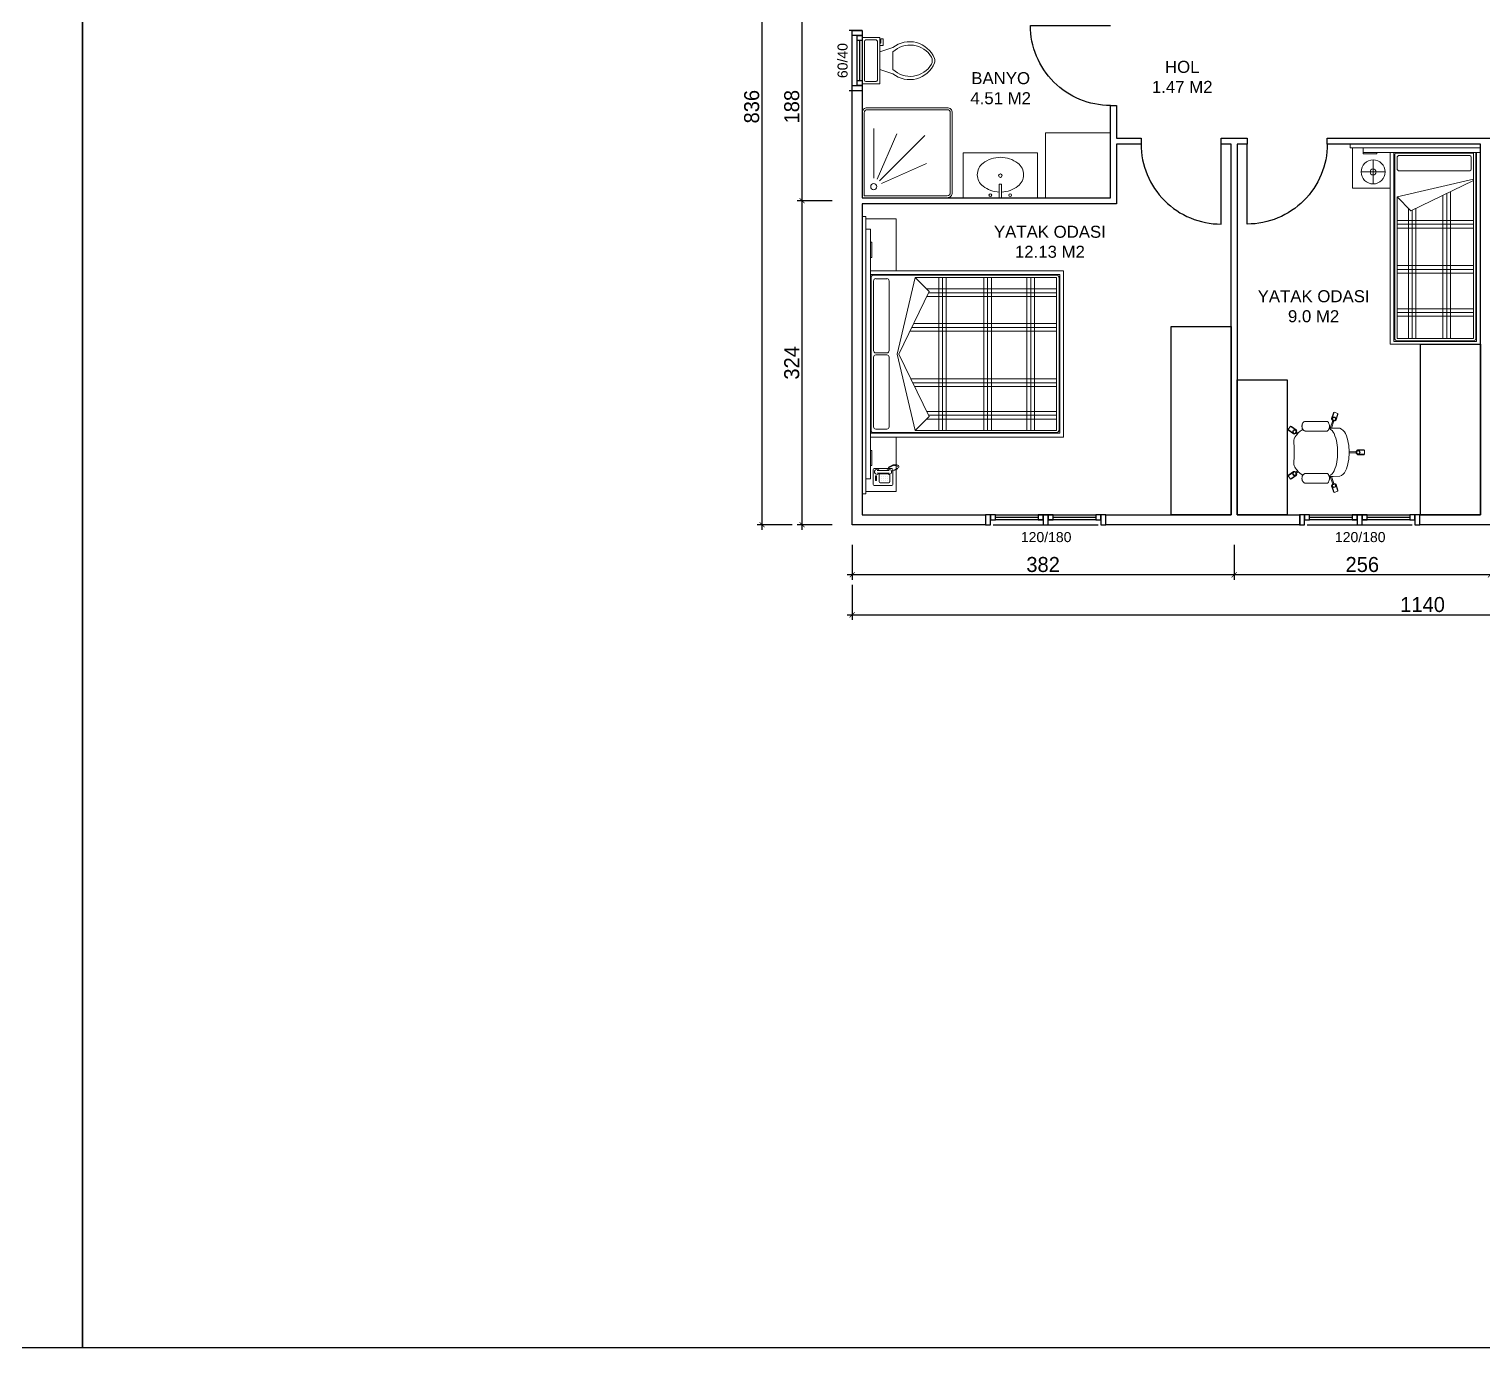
# Model space of a CAD drawing. Header units: inches. Extents: x 321 to 21697, y 7 to 6462.
# Drawn here: x 2940 to 4392, y 7 to 1325 of the extents above; entities that cross this region are included whole.
import ezdxf

# ---------------------------------------------------------------- set-up
doc = ezdxf.new("R2010")
doc.units = ezdxf.units.IN
doc.header["$MEASUREMENT"] = 0
for name, color, linetype in [('DUVAR', 250, 'Continuous'), ('icolcu', 5, 'Continuous'), ('Pencere', 141, 'Continuous')]:
    doc.layers.add(name, color=color, linetype=linetype)
doc.layers.add('Kapı', color=154, linetype='Continuous', true_color=0x0c4697)
doc.layers.add('tefris', color=8, linetype='Continuous', lineweight=5)
doc.styles.add('DIŞ ÖLÇÜ', font='FRAMDCN.TTF', dxfattribs={"height": 15})
doc.styles.get("Standard").update_dxf_attribs({"font": 'arial.ttf'})
doc.dimstyles.new('YAZI STİLİ', dxfattribs={"dimscale": 0.5, "dimtxt": 15, "dimasz": 10, "dimexe": 10, "dimexo": 10, "dimgap": 5, "dimtad": 1, "dimdec": 0, "dimtxsty": 'DIŞ ÖLÇÜ', "dimblk": 'ARCHTICK', "dimcen": 2.5, "dimdle": 10, "dimadec": 0, "dimazin": 0, "dimtfac": 1, "dimtdec": 0, "dimtix": 1, "dimtmove": 0, "dimatfit": 3, "dimldrblk": 'ARCHTICK', "dimfxl": 60, "dimfxlon": 1, "dimlwd": -1, "dimlwe": -1, "dimarcsym": 0})

# ---------------------------------------------------------------- blocks, each defined once
blk = doc.blocks.new('cıftlik')
at = {"layer": 'tefris'}
for p, q in [((-197.3, 223), (-201.1, 223)), ((-201.1, 223), (-201.1, -54)), ((-197.3, 223), (-197.3, -54)), ((-197.3, 220.8), (-167.1, 220.8)), ((-167.1, 220.8), (-167.1, 166.3)), ((-197.3, 207.9), (-192.8, 207.9)), ((-192.8, 207.9), (-192.8, -41.6)), ((-190.1, 213.7), (-190.1, 198.6)), ((-171.6, 214.6), (-189.1, 214.6)), ((-187.9, 209.8), (-187.9, 204.9)), ((-186.8, 209.8), (-187.9, 209.8)), ((-187.9, 204.9), (-186.8, 204.9)), ((-186.8, 204.9), (-186.8, 209.8)), ((-184.1, 211.1), (-184.1, 204)), ((-174.6, 212.1), (-183.2, 212.1)), ((-182.3, 209.8), (-182.3, 209.8)), ((-182.3, 207.6), (-182.3, 207.6)), ((-182.3, 205.3), (-182.3, 205.3)), ((-180, 209.8), (-180, 209.8)), ((-180, 207.6), (-180, 207.6)), ((-180, 205.3), (-180, 205.3)), ((-177.8, 209.8), (-177.8, 209.8)), ((-177.8, 207.6), (-177.8, 207.6)), ((-177.8, 205.3), (-177.8, 205.3)), ((-175.5, 209.8), (-175.5, 209.8)), ((-175.5, 207.6), (-175.5, 207.6)), ((-175.5, 205.3), (-175.5, 205.3)), ((-173.6, 204), (-173.6, 211.1)), ((-170.6, 198.6), (-170.6, 213.7)), ((-192.8, 194.7), (-191.3, 194.7)), ((-191.3, 194.7), (-191.3, 179.6)), ((-189.1, 197.6), (-171.6, 197.6)), ((-186.3, 202.2), (-174.3, 202.2)), ((-186.3, 199.8), (-174.3, 199.8)), ((-183.2, 203.1), (-174.6, 203.1)), ((-175, 197.4), (-174.5, 196)), ((-174, 196.9), (-173.6, 195.5)), ((-173.1, 196.4), (-172.6, 195)), ((-172.1, 196), (-171.6, 194.5)), ((-172, 200.2), (-169.2, 199.3)), ((-171.2, 195.5), (-170.7, 194)), ((-170.2, 195), (-169.7, 193.6)), ((-169.2, 195), (-168.8, 193.6)), ((-168.8, 199.8), (-168.3, 198.4)), ((-168.3, 195), (-167.8, 193.6)), ((-167.8, 199.3), (-167.3, 197.9)), ((-167.3, 195), (-166.8, 193.6)), ((-166.8, 198.8), (-166.4, 197.4)), ((-166.4, 195.5), (-165.9, 194)), ((-165.9, 198.4), (-165.4, 196.9)), ((-165.4, 196), (-164.9, 194.5)), ((-164.7, 197.1), (-164.2, 195.7)), ((-192.8, 179.6), (-191.3, 179.6)), ((0, 166.3), (-192.8, 166.3)), ((-3.8, 162.5), (-192.8, 162.5)), ((-6.8, 161.8), (-190.5, 161.8)), ((-3.8, 162.5), (-3.8, 3.8)), ((0, 166.3), (0, 0)), ((-192, 159.5), (-192, 6.8)), ((-189.7, 156.1), (-189.7, 86.4)), ((-176.5, 158.4), (-187.5, 158.4)), ((-174.3, 86.4), (-174.3, 156.1)), ((-148.3, 159.6), (-166.2, 83.4)), ((-134.3, 145.7), (-164.6, 83.4)), ((-148.3, 159.6), (-134.3, 145.7)), ((-6.9, 159.6), (-148.2, 159.6)), ((-6.9, 148.3), (-136.9, 148.3)), ((-124.7, 159.6), (-124.7, 6.9)), ((-120.9, 159.6), (-120.9, 6.9)), ((-117.1, 159.6), (-117.1, 6.9)), ((-79.6, 159.6), (-79.6, 6.9)), ((-75.9, 159.6), (-75.9, 6.9)), ((-72.1, 159.6), (-72.1, 6.9)), ((-36.5, 159.6), (-36.5, 6.9)), ((-32.8, 159.6), (-32.8, 6.9)), ((-29, 159.6), (-29, 6.9)), ((-6.9, 6.9), (-6.9, 159.6)), ((-4.5, 159.5), (-4.5, 6.8)), ((-6.9, 140.7), (-136.8, 140.7)), ((-6.9, 144.5), (-134.9, 144.5)), ((-6.9, 108.1), (-152.6, 108.1)), ((-6.9, 111.9), (-150.7, 111.9)), ((-6.9, 115.7), (-148.9, 115.7)), ((-189.7, 10.2), (-189.7, 79.9)), ((-187.5, 84.2), (-176.5, 84.2)), ((-187.5, 82.1), (-176.5, 82.1)), ((-174.3, 79.9), (-174.3, 10.2)), ((-166.2, 83.4), (-148.3, 6.9)), ((-164.6, 83.4), (-134.3, 20.8)), ((-6.9, 60.4), (-153.4, 60.4)), ((-6.9, 56.6), (-151.6, 56.6)), ((-6.9, 52.8), (-149.8, 52.8)), ((-134.3, 20.8), (-148.2, 6.9)), ((-6.9, 18.2), (-136.9, 18.2)), ((-6.9, 25.8), (-136.8, 25.8)), ((-6.9, 22), (-134.9, 22)), ((-3.8, 3.8), (-192.8, 3.8)), ((0, 0), (-192.8, 0)), ((-6.8, 4.5), (-190.5, 4.5)), ((-176.5, 8), (-187.5, 8)), ((-167.1, -51.7), (-167.1, 0)), ((-148.2, 6.9), (-6.9, 6.9)), ((-192.8, -13.2), (-191.3, -13.2)), ((-191.3, -28.4), (-191.3, -13.2)), ((-192.8, -28.4), (-191.3, -28.4)), ((-197.3, -41.6), (-192.8, -41.6)), ((-197.3, -54), (-201.1, -54)), ((-197.3, -51.7), (-167.1, -51.7))]:
    blk.add_line(p, q, dxfattribs=at)
for centre, radius, start, end in [((-189.1, 213.7), 0.945, 90, 180), ((-186.3, 201), 2.52, 28.4915, 331.5085), ((-183.2, 211.1), 0.945, 90, 180), ((-183.2, 204), 0.945, 180, 270), ((-174.3, 201), 2.52, 208.4915, 151.5085), ((-174.6, 211.1), 0.945, 0, 90), ((-174.6, 204), 0.945, 270, 0), ((-171.6, 213.7), 0.945, 0, 90), ((-189.1, 198.6), 0.945, 180, 270), ((-171.6, 198.6), 0.945, 270, 0), ((-190.4, 160.1), 1.73, 94.3404, 198.2795), ((-6.8, 159.5), 2.27, 0, 90), ((-187.5, 156.1), 2.27, 90, 180), ((-176.5, 156.1), 2.27, 0, 90), ((-187.5, 86.4), 2.27, 180, 270), ((-187.5, 79.9), 2.27, 90, 180), ((-176.5, 86.4), 2.27, 270, 0), ((-176.5, 79.9), 2.27, 0, 90), ((-190.4, 6.3), 1.73, 161.7205, 265.6596), ((-187.5, 10.2), 2.27, 180, 270), ((-176.5, 10.2), 2.27, 270, 0), ((-6.8, 6.8), 2.27, 270, 0)]:
    blk.add_arc(centre, radius, start, end, dxfattribs=at)
blk = doc.blocks.new('tekks')
at = {"layer": 'tefris'}
for p, q in [((-24.6, 81), (-24.6, -49)), ((-20.8, 81), (-20.8, -49)), ((-16.2, 81), (-16.2, -36.2)), ((-15.5, 74), (-15.5, -2.4)), ((10.4, 74.2), (28.3, -2.3)), ((12, 74.2), (42.2, 11.6)), ((51.8, 74), (51.8, -2.3)), ((55.6, 74), (55.6, -2.3)), ((59.4, 74), (59.4, -2.3)), ((96.9, 74), (96.9, -2.3)), ((100.7, 74), (100.7, -2.3)), ((104.5, 74), (104.5, -2.3)), ((140, 74), (140, -2.3)), ((143.8, 74), (143.8, -2.3)), ((147.6, 74), (147.6, -2.3)), ((169.7, 51.2), (23.1, 51.2)), ((169.7, 47.4), (24.9, 47.4)), ((169.7, 43.6), (26.7, 43.6)), ((169.7, 16.6), (39.8, 16.6)), ((42.2, 11.6), (28.3, -2.3)), ((169.7, 9.1), (39.6, 9.1)), ((169.7, 12.8), (41.6, 12.8)), ((-16.2, -22.4), (-14.7, -22.4)), ((-14.7, -36.2), (-14.7, -22.4)), ((-20.8, -36.2), (-16.2, -36.2)), ((-16.2, -36.2), (-14.7, -36.2)), ((-20.8, -49), (-24.6, -49))]:
    blk.add_line(p, q, dxfattribs=at)
for points in [[(175.4, -9.2), (175.4, 81), (-24.6, 81)], [(-16.2, -5.4), (172.8, -5.4), (172.8, 77), (-16.2, 77)], [(28.3, -2.3), (169.7, -2.3), (169.7, 74), (-16.2, 74)], [(-20.8, -46.7), (19.5, -46.7), (19.5, -9.2)], [(-16.2, -9.2), (175.4, -9.2)], [(3.3, -26.2), (3.3, -14.2)], [(3.3, -26.2), (-8.7, -26.2)], [(3.3, -26.2), (3.3, -38.2)], [(3.3, -26.2), (15.3, -26.2)]]:
    blk.add_lwpolyline(points, dxfattribs=at)
blk.add_lwpolyline([(-14, -4.6), (169.7, -4.6, 0.414214), (172, -2.4), (172, 74, 0.414214), (169.7, 76.3), (-16.2, 76.3)], format="xyb", dxfattribs=at)
blk.add_lwpolyline([(0, 71.9, -0.414214), (2.3, 69.7), (2.3, 0, -0.414214), (0, -2.3), (-10.9, -2.3, -0.414214), (-13.2, 0), (-13.2, 69.7, -0.414214), (-10.9, 71.9)], format="xyb", close=True, dxfattribs=at)
for radius in [12, 3]:
    blk.add_circle((3.3, -26.2), radius, dxfattribs=at)
blk.add_arc((-13.8, -2.9), 1.73, 161.7205, 265.6596, dxfattribs=at)
blk = doc.blocks.new('UUYJU')
at = {"layer": 'tefris'}
for p, q in [((47564.7, 13170.8), (47555.9, 13170.8)), ((47569.1, 13158.7), (47582.2, 13163.1)), ((47582.2, 13158.7), (47582.2, 13141.2)), ((47569.1, 13141.2), (47582.2, 13136.8)), ((47569.1, 13134.6), (47572.3, 13134.6)), ((47570.2, 13132.4), (47569.1, 13132.4)), ((47570.2, 13128), (47570.2, 13132.4)), ((47572.3, 13128), (47570.2, 13128)), ((47572.3, 13134.6), (47572.3, 13128))]:
    blk.add_line(p, q, dxfattribs=at)
blk.add_lwpolyline([(47569.1, 13173), (47551.5, 13173), (47551.5, 13126.9), (47569.1, 13126.9)], close=True, dxfattribs=at)
for points in [[(47553.7, 13168.6), (47553.7, 13131.3)], [(47566.9, 13131.3), (47566.9, 13168.6)], [(47555.9, 13129.1), (47564.7, 13129.1)]]:
    blk.add_lwpolyline(points, dxfattribs=at)
for centre, radius, start, end in [((47555.6, 13168.9), 1.94, 81.8699, 188.1301), ((47564.9, 13168.9), 1.94, 351.8699, 98.1301), ((47598.9, 13142.2), 26.7, 22.0285, 128.5307), ((47599.4, 13140.7), 24.9, 31.053, 133.6321), ((47598.9, 13157.7), 26.7, 231.4691, 337.9715), ((47599.4, 13159.2), 24.9, 226.3678, 328.9469), ((47612.7, 13149.9), 8.78, 335.7319, 24.2682), ((47615.2, 13149.9), 8.78, 344.8606, 15.1395), ((47555.6, 13131), 1.94, 171.8699, 278.1301), ((47564.9, 13131), 1.94, 261.8699, 8.1301)]:
    blk.add_arc(centre, radius, start, end, dxfattribs=at)
blk = doc.blocks.new('IKYIK')
at = {"layer": 'tefris'}
for points in [[(47551.5, 13111.9), (47551.5, 13037.9), (47596.5, 13037.9), (47596.5, 13111.9)], [(47551.5, 13076), (47565.2, 13076), (47565.2, 13073.8), (47551.5, 13073.8)]]:
    blk.add_lwpolyline(points, close=True, dxfattribs=at)
blk.add_lwpolyline([(47557.2, 13073.8, 0.154394), (47563.1, 13057.6, 0.232963), (47574.6, 13051.9, 0.232963), (47586.1, 13057.6, 0.165299), (47592, 13075, 0.165299), (47586.1, 13092.4, 0.232963), (47574.6, 13098.1, 0.232963), (47563.1, 13092.4, 0.155826), (47557.2, 13076.1)], format="xyb", dxfattribs=at)
for centre, radius in [((47554.1, 13084.8), 1.35), ((47573.7, 13074.9), 1.77), ((47554.1, 13064.9), 1.35)]:
    blk.add_circle(centre, radius, dxfattribs=at)
blk = doc.blocks.new('ty51h5tyht')
at = {"layer": 'tefris'}
for points in [[(1410, 1802.4), (1490, 1802.4, -0.414214), (1495, 1797.4), (1495, 1712.4), (1410, 1712.4, -0.414214), (1405, 1717.4), (1405, 1797.4, -0.414214)], [(1410, 1800.4), (1490, 1800.4, -0.414214), (1493, 1797.4), (1493, 1714.4), (1410, 1714.4, -0.414214), (1407, 1717.4), (1407, 1797.4, -0.414214)]]:
    blk.add_lwpolyline(points, format="xyb", close=True, dxfattribs=at)
for points in [[(1478, 1729.8), (1432.8, 1775.1)], [(1480.6, 1731.6), (1460.9, 1776.8)], [(1476.3, 1727.3), (1431.1, 1746.9)], [(1475.6, 1723.9), (1425.7, 1723.9)]]:
    blk.add_lwpolyline(points, dxfattribs=at)
blk.add_circle((1483.9, 1723.9), 3.03, dxfattribs=at)
blk = doc.blocks.new('grefefw-flat-1')
at = {"layer": 'tefris'}
for p, q in [((37.3, 39.1), (39.1, 44.7)), ((39.8, 45.4), (37.5, 38.1)), ((43.5, 44.3), (39.8, 45.4)), ((43.5, 44.3), (41.1, 36.9)), ((-3.6, 32.1), (-5.9, 28.9)), ((-3.6, 32.1), (2.6, 27.5)), ((2.1, 28.5), (-2.6, 31.9)), ((7.7, 31.8), (7.8, 32.1)), ((7.7, 31.4), (7.7, 31.8)), ((7.7, 31.1), (7.7, 31.4)), ((7.8, 30.7), (7.7, 31.1)), ((7.8, 32.4), (7.9, 32.7)), ((7.8, 32.1), (7.8, 32.4)), ((7.8, 30.4), (7.8, 30.7)), ((7.9, 30.1), (7.8, 30.4)), ((7.9, 32.7), (8, 33.3)), ((7.9, 30.1), (8, 29.5)), ((8, 33.3), (8.1, 33.6)), ((8.1, 29.2), (8, 29.5)), ((8.1, 33.6), (8.2, 33.9)), ((8.2, 29), (8.1, 29.2)), ((8.2, 33.9), (8.6, 34.6)), ((8.6, 34.6), (8.7, 34.7)), ((8.7, 34.7), (9.2, 35.3)), ((9.2, 35.3), (9.7, 35.8)), ((9.7, 35.8), (10.3, 36)), ((10.3, 36), (10.5, 36.1)), ((10.5, 36.1), (11.1, 36.3)), ((11.9, 36.3), (11.1, 36.3)), ((12.7, 36.3), (11.9, 36.3)), ((13.5, 36.3), (12.7, 36.3)), ((13.5, 36.3), (32.8, 36.3)), ((33.2, 36.1), (32.8, 36.3)), ((33.6, 35.9), (33.2, 36.1)), ((34.1, 35.4), (33.6, 35.9)), ((34.4, 34.8), (34.1, 35.4)), ((34.7, 34.1), (34.4, 34.8)), ((34.9, 33.3), (34.7, 34.1)), ((34.9, 29.6), (34.7, 28.8)), ((34.9, 33.3), (35, 33.2)), ((35, 29.6), (34.9, 29.6)), ((35.7, 29.5), (34.9, 29.5)), ((35.1, 32.3), (35, 33.2)), ((35.1, 30.5), (35, 29.6)), ((35.1, 32.3), (35.1, 32.3)), ((35.1, 31.4), (35.1, 32.3)), ((35.1, 31.4), (35.1, 30.6)), ((35.1, 30.6), (35.1, 30.5)), ((36.7, 29.5), (35.7, 29.5)), ((35.9, 29.5), (38.5, 37.1)), ((38.5, 29.5), (36.7, 29.5)), ((37.4, 29.5), (39.6, 36.7)), ((37.8, 38), (37.5, 38.1)), ((38.8, 29.5), (38.5, 29.5)), ((45.5, 29.3), (38.8, 29.5)), ((39.5, 37.4), (39.1, 37.6)), ((41.1, 36.9), (40.8, 37)), ((41.9, 37.7), (43.7, 43.2)), ((-5.9, 28.9), (0.3, 24.4)), ((-0.7, 24.6), (-5.4, 28)), ((-0.3, 17.4), (-0.5, 15.9)), ((-0.5, 15.9), (-0.4, 14.8)), ((-0.4, 14.8), (0, 10.6)), ((0, 18.8), (-0.3, 17.4)), ((0.6, 20.3), (0, 18.8)), ((0.6, 24.7), (0.3, 24.4)), ((0.8, 20.6), (0.6, 20.3)), ((1, 20.9), (0.8, 20.6)), ((2.5, 22.8), (1, 20.9)), ((1.6, 26.1), (1.4, 25.8)), ((3.3, 23.9), (1.7, 25.1)), ((2.6, 27.5), (2.4, 27.2)), ((4, 24.8), (2.4, 26.1)), ((3.9, 24.7), (2.5, 22.8)), ((4, 24.8), (3.9, 24.7)), ((7, 27.1), (4, 24.8)), ((8.6, 28.2), (7, 27.1)), ((8.2, 29), (8.6, 28.3)), ((8.7, 28.1), (8.6, 28.3)), ((8.7, 28.1), (9.2, 27.5)), ((9.2, 27.5), (9.7, 27.1)), ((9.7, 27.1), (10.3, 26.8)), ((10.5, 26.7), (10.3, 26.8)), ((10.5, 26.7), (11.1, 26.6)), ((11.9, 26.6), (11.1, 26.6)), ((11.1, 26.6), (11.1, 26.6)), ((12.7, 26.6), (11.9, 26.6)), ((13.5, 26.6), (12.7, 26.6)), ((13.5, 26.6), (32.8, 26.6)), ((33.2, 26.7), (32.8, 26.6)), ((33.6, 27), (33.2, 26.7)), ((34.1, 27.4), (33.6, 27)), ((34.4, 28), (34.1, 27.4)), ((34.7, 28.8), (34.4, 28)), ((0, 10.7), (0, -0.1)), ((54.8, 6), (61.9, 5.9)), ((54.8, 4.7), (61.9, 4.8)), ((62.6, 7.3), (62.6, 6.9)), ((70.3, 7.3), (62.6, 7.3)), ((62.6, 5.6), (62.6, 5.2)), ((62.6, 3.8), (62.6, 3.4)), ((70.3, 3.4), (62.6, 3.4)), ((63.6, 7.8), (69.4, 7.8)), ((63.6, 2.9), (69.4, 2.9)), ((70.3, 7.3), (70.3, 3.4)), ((-5.9, -17.5), (0.3, -12.9)), ((-0.7, -13.1), (-5.4, -16.5)), ((-0.5, -5.4), (-0.4, -4.3)), ((-0.5, -5.4), (-0.4, -6.8)), ((0, 0), (-0.4, -4.3)), ((-0.4, -6.8), (0, -8.1)), ((0.6, -9.6), (0, -8.1)), ((0.6, -13.3), (0.3, -12.9)), ((0.6, -9.6), (0.8, -9.9)), ((0.8, -9.9), (1, -10.1)), ((2.1, -11.5), (1, -10.1)), ((1.6, -14.7), (1.4, -14.3)), ((2.9, -12.7), (1.7, -13.6)), ((2.5, -12.1), (2.1, -11.5)), ((3.6, -13.7), (2.4, -14.6)), ((3.9, -14), (2.5, -12.1)), ((3.9, -14), (4, -14.1)), ((6.1, -15.6), (4, -14.1)), ((-3.6, -20.6), (-5.9, -17.5)), ((-3.6, -20.6), (2.6, -16.1)), ((2.1, -17), (-2.6, -20.4)), ((2.6, -16.1), (2.4, -15.7)), ((7, -16.4), (6.1, -15.6)), ((8.6, -17.5), (7, -16.4)), ((7.7, -20.3), (7.8, -20)), ((7.7, -20.7), (7.7, -20.3)), ((7.7, -21.1), (7.7, -20.7)), ((7.8, -21.4), (7.7, -21.1)), ((7.8, -19.7), (7.9, -19.4)), ((7.8, -20), (7.8, -19.7)), ((7.8, -21.7), (7.8, -21.4)), ((7.9, -22), (7.8, -21.7)), ((7.9, -19.4), (8, -18.8)), ((7.9, -22), (8, -22.6)), ((8, -18.8), (8.1, -18.5)), ((8.1, -22.9), (8, -22.6)), ((8.1, -18.5), (8.2, -18.2)), ((8.2, -23.2), (8.1, -22.9)), ((8.2, -18.2), (8.6, -17.6)), ((8.2, -23.2), (8.6, -23.8)), ((8.6, -17.6), (8.7, -17.4)), ((8.7, -24), (8.6, -23.8)), ((8.7, -17.4), (9.2, -16.8)), ((8.7, -24), (9.2, -24.6)), ((9.2, -16.8), (9.7, -16.4)), ((9.2, -24.6), (9.7, -25)), ((9.7, -16.4), (10.3, -16.1)), ((9.7, -25), (10.3, -25.3)), ((10.3, -16.1), (10.5, -16)), ((10.5, -25.4), (10.3, -25.3)), ((10.5, -16), (10.9, -15.9)), ((10.5, -25.4), (11.1, -25.5)), ((11.1, -15.9), (10.9, -15.9)), ((11.9, -15.9), (11.1, -15.9)), ((11.9, -25.5), (11.1, -25.5)), ((11.1, -25.5), (11.1, -25.5)), ((12.7, -15.9), (11.9, -15.9)), ((12.7, -25.5), (11.9, -25.5)), ((13.5, -15.9), (12.7, -15.9)), ((13.5, -25.5), (12.7, -25.5)), ((13.5, -15.9), (32.8, -15.9)), ((13.5, -25.5), (32.8, -25.5)), ((33.2, -16), (32.8, -15.9)), ((33.2, -25.4), (32.8, -25.5)), ((33.6, -16.3), (33.2, -16)), ((33.6, -25.1), (33.2, -25.4)), ((34.1, -16.7), (33.6, -16.3)), ((34.1, -24.7), (33.6, -25.1)), ((34.4, -17.3), (34.1, -16.7)), ((34.4, -24.1), (34.1, -24.7)), ((34.7, -18), (34.4, -17.3)), ((34.7, -23.4), (34.4, -24.1)), ((34.9, -18.9), (34.7, -18)), ((34.9, -22.5), (34.7, -23.4)), ((35.7, -18.8), (34.9, -18.8)), ((34.9, -18.9), (35, -18.9)), ((35, -22.5), (34.9, -22.5)), ((35.1, -19.8), (35, -18.9)), ((35.1, -21.6), (35, -22.5)), ((35.1, -19.8), (35.1, -19.8)), ((35.1, -20.7), (35.1, -19.8)), ((35.1, -20.7), (35.1, -21.6)), ((35.1, -21.6), (35.1, -21.6)), ((36.7, -18.8), (35.7, -18.8)), ((35.9, -18.8), (38.5, -26.3)), ((45.5, -18.6), (36.7, -18.8)), ((37.3, -28.4), (39.1, -33.9)), ((37.4, -18.8), (39.6, -26)), ((37.8, -27.2), (37.5, -27.4)), ((39.8, -34.7), (37.5, -27.4)), ((39.5, -26.7), (39.1, -26.8)), ((41.1, -26.2), (40.8, -26.3)), ((43.5, -33.5), (41.1, -26.2)), ((41.9, -27), (43.7, -32.5)), ((43.5, -33.5), (39.8, -34.7))]:
    blk.add_line(p, q, dxfattribs=at)
for centre in [(39.7, 38.6), (0.5, 26.7), (63.8, 5.4), (0.5, -15.2), (39.7, -27.9)]:
    blk.add_circle(centre, 1.93, dxfattribs=at)
for centre, radius, start, end in [((39.5, 44.5), 0.483, 72.3275, 162.3275), ((43.2, 43.3), 0.483, 342.3275, 72.3275), ((-2.8, 31.5), 0.483, 54, 144), ((37.8, 39), 0.483, 162.3275, 252.3275), ((39.7, 38.6), 1.64, 261.7899, 242.8652), ((41.4, 37.8), 0.483, 252.3275, 342.3275), ((42.1, 20), 9.93, 23.6677, 69.763), ((-5.1, 28.4), 0.483, 144, 234), ((0.5, 26.7), 1.64, 333.4623, 314.5377), ((-0.4, 25), 0.483, 234, 324), ((1.8, 28.1), 0.483, 324, 54), ((30.7, 20), 9.93, 23.6677, 65.3986), ((1, 6.8), 42.4, 358.0553, 23.9054), ((12.4, 6.8), 42.4, 358.0553, 23.9054), ((1, 3.9), 42.4, 336.0946, 1.9447), ((12.4, 3.9), 42.4, 336.0946, 1.9447), ((63.8, 5.4), 1.64, 189.4623, 170.5377), ((63.6, 7.3), 0.483, 90, 180), ((63.6, 3.4), 0.483, 180, 270), ((69.4, 7.3), 0.483, 0, 90), ((69.4, 3.4), 0.483, 270, 0), ((0.5, -15.2), 1.64, 45.4623, 26.5377), ((-0.4, -13.5), 0.483, 36, 126), ((30.7, -9.3), 9.93, 294.6014, 336.3323), ((42.1, -9.3), 9.93, 290.237, 336.3323), ((-5.1, -16.9), 0.483, 126, 216), ((-2.8, -20), 0.483, 216, 306), ((1.8, -16.6), 0.483, 306, 36), ((37.8, -28.3), 0.483, 107.6725, 197.6725), ((39.7, -27.9), 1.64, 117.1348, 98.2101), ((41.4, -27.1), 0.483, 17.6725, 107.6725), ((39.5, -33.8), 0.483, 197.6725, 287.6725), ((43.2, -32.6), 0.483, 287.6725, 17.6725)]:
    blk.add_arc(centre, radius, start, end, dxfattribs=at)
blk = doc.blocks.new('rtgrt2grtgr2tg')
at = {"layer": 'Pencere'}
for p, q in [((67456.1, -33.6), (67456.1, 66.4)), ((67458.6, 23.9), (67458.6, 66.4)), ((67461.1, 66.4), (67461.1, 18.9)), ((67466.1, -36.1), (67466.1, 68.9)), ((67458.6, -33.6), (67458.6, 8.9)), ((67461.1, 13.9), (67461.1, -33.6))]:
    blk.add_line(p, q, dxfattribs=at)
for points in [[(67466.1, 71.4), (67466.1, 76.4), (67456.1, 76.4), (67456.1, 71.4), (67466.1, 71.4)], [(67456.1, 66.4), (67461.1, 66.4), (67461.1, 71.4), (67456.1, 71.4), (67456.1, 66.4)], [(67456.1, 18.9), (67461.1, 18.9), (67461.1, 23.9), (67456.1, 23.9), (67456.1, 18.9)], [(67466.1, 13.9), (67466.1, 18.9), (67456.1, 18.9), (67456.1, 13.9), (67466.1, 13.9)], [(67456.1, 8.9), (67461.1, 8.9), (67461.1, 13.9), (67456.1, 13.9), (67456.1, 8.9)], [(67456.1, -38.6), (67461.1, -38.6), (67461.1, -33.6), (67456.1, -33.6), (67456.1, -38.6)], [(67466.1, -43.6), (67466.1, -38.6), (67456.1, -38.6), (67456.1, -43.6), (67466.1, -43.6)]]:
    blk.add_lwpolyline(points, dxfattribs=at)
blk = doc.blocks.new('kuuy')
blk.add_wipeout([(49452.9, 9553.6), (49452.9, 9540.6), (49512.9, 9540.6), (49512.9, 9553.6)])
for p, q in [((49452.9, 9540.6), (49452.9, 9553.6)), ((49512.9, 9540.6), (49512.9, 9553.6))]:
    blk.add_line(p, q)
at = {"layer": 'Pencere'}
for p, q in [((49457.9, 9550.6), (49507.9, 9550.6)), ((49462.9, 9545.6), (49502.9, 9545.6)), ((49462.9, 9543.1), (49502.9, 9543.1)), ((49502.9, 9540.6), (49462.9, 9540.6))]:
    blk.add_line(p, q, dxfattribs=at)
for points in [[(49452.9, 9550.6), (49457.9, 9550.6), (49457.9, 9540.6), (49452.9, 9540.6), (49452.9, 9550.6)], [(49457.9, 9540.6), (49457.9, 9545.6), (49462.9, 9545.6), (49462.9, 9540.6), (49457.9, 9540.6)], [(49502.9, 9540.6), (49502.9, 9545.6), (49507.9, 9545.6), (49507.9, 9540.6), (49502.9, 9540.6)], [(49507.9, 9550.6), (49512.9, 9550.6), (49512.9, 9540.6), (49507.9, 9540.6), (49507.9, 9550.6)]]:
    blk.add_lwpolyline(points, dxfattribs=at)
blk = doc.blocks.new('_ArchTick')
at = {"color": 0, "linetype": 'ByBlock', "const_width": 0.15}
blk.add_lwpolyline([(-0.5, -0.5), (0.5, 0.5)], dxfattribs=at)
blk = doc.blocks.new('*D425')
at = {"color": 0, "transparency": 16777216}
for p, q in [((4143.3, 809.6), (4143.3, 774.6)), ((4399.3, 809.6), (4399.3, 774.6)), ((4404.3, 779.6), (4138.3, 779.6))]:
    blk.add_line(p, q, dxfattribs=at)
at = {"layer": 'Defpoints', "color": 0, "transparency": 16777216}
for p in [(4399.3, 892.3), (4143.3, 839.6), (4143.3, 779.6)]:
    blk.add_point(p, dxfattribs=at)
at = {"color": 0, "transparency": 16777216, "xscale": 5, "yscale": 5, "zscale": 5, "rotation": 180}
blk.add_blockref('_ArchTick', (4143.3, 779.6), dxfattribs=at)
at = {"color": 0, "transparency": 16777216, "xscale": 5, "yscale": 5, "zscale": 5}
blk.add_blockref('_ArchTick', (4399.3, 779.6), dxfattribs=at)
at = {"color": 0, "transparency": 16777216, "insert": (4271.3, 789.8), "char_height": 15, "attachment_point": 5, "style": 'DIŞ ÖLÇÜ'}
blk.add_mtext('256', dxfattribs=at)
blk = doc.blocks.new('*D426')
at = {"color": 0, "transparency": 16777216}
for p, q in [((3761.8, 809.6), (3761.8, 774.6)), ((4143.3, 809.6), (4143.3, 774.6)), ((4148.3, 779.6), (3756.8, 779.6))]:
    blk.add_line(p, q, dxfattribs=at)
at = {"layer": 'Defpoints', "color": 0, "transparency": 16777216}
for p in [(3761.8, 829.6), (4143.3, 839.6), (3761.8, 779.6)]:
    blk.add_point(p, dxfattribs=at)
at = {"color": 0, "transparency": 16777216, "xscale": 5, "yscale": 5, "zscale": 5, "rotation": 180}
blk.add_blockref('_ArchTick', (3761.8, 779.6), dxfattribs=at)
at = {"color": 0, "transparency": 16777216, "xscale": 5, "yscale": 5, "zscale": 5}
blk.add_blockref('_ArchTick', (4143.3, 779.6), dxfattribs=at)
at = {"color": 0, "transparency": 16777216, "insert": (3952.5, 789.8), "char_height": 15, "attachment_point": 5, "style": 'DIŞ ÖLÇÜ'}
blk.add_mtext('382', dxfattribs=at)
blk = doc.blocks.new('*D427')
at = {"color": 0, "transparency": 16777216}
for p, q in [((3741.8, 1153.3), (3706.8, 1153.3)), ((3711.8, 824.6), (3711.8, 1158.3)), ((3741.8, 829.6), (3706.8, 829.6))]:
    blk.add_line(p, q, dxfattribs=at)
at = {"layer": 'Defpoints', "color": 0, "transparency": 16777216}
for p in [(3711.8, 1153.3), (3771.8, 1153.3), (3761.8, 829.6)]:
    blk.add_point(p, dxfattribs=at)
at = {"color": 0, "transparency": 16777216, "xscale": 5, "yscale": 5, "zscale": 5}
for p, rotation in [((3711.8, 1153.3), 90), ((3711.8, 829.6), 270)]:
    blk.add_blockref('_ArchTick', p, dxfattribs=dict(at, rotation=rotation))
at = {"color": 0, "transparency": 16777216, "insert": (3701.5, 991.4), "char_height": 15, "attachment_point": 5, "rotation": 90, "style": 'DIŞ ÖLÇÜ'}
blk.add_mtext('324', dxfattribs=at)
blk = doc.blocks.new('*D428')
at = {"color": 0, "transparency": 16777216}
for p, q in [((3741.8, 1341.6), (3706.8, 1341.6)), ((3711.8, 1148.3), (3711.8, 1346.6)), ((3741.8, 1153.3), (3706.8, 1153.3))]:
    blk.add_line(p, q, dxfattribs=at)
at = {"layer": 'Defpoints', "color": 0, "transparency": 16777216}
for p in [(3711.8, 1341.6), (3771.8, 1341.6), (3771.8, 1153.3)]:
    blk.add_point(p, dxfattribs=at)
at = {"color": 0, "transparency": 16777216, "xscale": 5, "yscale": 5, "zscale": 5}
for p, rotation in [((3711.8, 1341.6), 90), ((3711.8, 1153.3), 270)]:
    blk.add_blockref('_ArchTick', p, dxfattribs=dict(at, rotation=rotation))
at = {"color": 0, "transparency": 16777216, "insert": (3701.5, 1247.4), "char_height": 15, "attachment_point": 5, "rotation": 90, "style": 'DIŞ ÖLÇÜ'}
blk.add_mtext('188', dxfattribs=at)
blk = doc.blocks.new('*D431')
at = {"color": 0, "transparency": 16777216}
for p, q in [((3761.8, 769.6), (3761.8, 734.6)), ((4901.3, 769.6), (4901.3, 734.6)), ((3756.8, 739.6), (4906.3, 739.6))]:
    blk.add_line(p, q, dxfattribs=at)
at = {"layer": 'Defpoints', "color": 0, "transparency": 16777216}
for p in [(4901.3, 892.3), (3761.8, 829.6), (4901.3, 739.6)]:
    blk.add_point(p, dxfattribs=at)
at = {"color": 0, "transparency": 16777216, "xscale": 5, "yscale": 5, "zscale": 5, "rotation": 180}
blk.add_blockref('_ArchTick', (3761.8, 739.6), dxfattribs=at)
at = {"color": 0, "transparency": 16777216, "xscale": 5, "yscale": 5, "zscale": 5}
blk.add_blockref('_ArchTick', (4901.3, 739.6), dxfattribs=at)
at = {"color": 0, "transparency": 16777216, "insert": (4331.5, 749.8), "char_height": 15, "attachment_point": 5, "style": 'DIŞ ÖLÇÜ'}
blk.add_mtext('1140', dxfattribs=at)
blk = doc.blocks.new('*D432')
at = {"color": 0, "transparency": 16777216}
for p, q in [((3671.8, 824.6), (3671.8, 1670.3)), ((3701.8, 1665.3), (3666.8, 1665.3)), ((3701.8, 829.6), (3666.8, 829.6))]:
    blk.add_line(p, q, dxfattribs=at)
at = {"layer": 'Defpoints', "color": 0, "transparency": 16777216}
for p in [(3671.8, 1665.3), (3761.8, 1665.3), (3761.8, 829.6)]:
    blk.add_point(p, dxfattribs=at)
at = {"color": 0, "transparency": 16777216, "xscale": 5, "yscale": 5, "zscale": 5}
for p, rotation in [((3671.8, 1665.3), 90), ((3671.8, 829.6), 270)]:
    blk.add_blockref('_ArchTick', p, dxfattribs=dict(at, rotation=rotation))
at = {"color": 0, "transparency": 16777216, "insert": (3661.5, 1247.4), "char_height": 15, "attachment_point": 5, "rotation": 90, "style": 'DIŞ ÖLÇÜ'}
blk.add_mtext('836', dxfattribs=at)

msp = doc.modelspace()

# ---------------------------------------------------------------- linework, layer by layer
at = {"lineweight": 25}
for p, q in [((3761.8, 1266.6), (3771.8, 1266.6)), ((3761.8, 829.6), (3761.8, 1266.6)), ((3771.8, 1266.6), (3771.8, 1156.3)), ((4019.8, 1156.3), (4019.8, 1248.6)), ((4019.8, 1248.6), (4025.8, 1248.6)), ((4025.8, 1248.6), (4025.8, 1216.1)), ((4025.8, 1216.1), (4050.3, 1216.1)), ((4050.3, 1210.1), (4025.8, 1210.1)), ((4025.8, 1210.1), (4025.8, 1150.3)), ((4050.3, 1216.1), (4050.3, 1210.1)), ((4130.3, 1210.1), (4130.3, 1216.1)), ((4130.3, 1216.1), (4156.3, 1216.1)), ((4140.3, 1210.1), (4130.3, 1210.1)), ((4140.3, 839.6), (4140.3, 1210.1)), ((4156.3, 1210.1), (4146.3, 1210.1)), ((4146.3, 1210.1), (4146.3, 839.6)), ((4156.3, 1216.1), (4156.3, 1210.1)), ((4236.3, 1210.1), (4236.3, 1216.1)), ((4236.3, 1216.1), (4409.3, 1216.1)), ((4389.3, 1210.1), (4236.3, 1210.1)), ((4389.3, 839.6), (4389.3, 1210.1)), ((3771.8, 1156.3), (4019.8, 1156.3)), ((4025.8, 1150.3), (3771.8, 1150.3)), ((3771.8, 1150.3), (3771.8, 839.6)), ((3895, 829.6), (3761.8, 829.6)), ((3771.8, 839.6), (3895, 839.6)), ((3895, 839.6), (3895, 829.6)), ((4015, 829.6), (4015, 839.6)), ((4015, 839.6), (4140.3, 839.6)), ((4208.8, 829.6), (4015, 829.6)), ((4146.3, 839.6), (4208.8, 839.6)), ((4208.8, 839.6), (4208.8, 829.6)), ((4328.8, 829.6), (4328.8, 839.6)), ((4328.8, 839.6), (4389.3, 839.6)), ((4399.3, 829.6), (4328.8, 829.6))]:
    msp.add_line(p, q, dxfattribs=at)
for points in [[(321.2, 2529.5), (2993.1, 2529.5), (2993.1, 7), (321.2, 7)], [(2993.1, 2529.5), (5665.1, 2529.5), (5665.1, 7), (2993.1, 7)]]:
    msp.add_lwpolyline(points, close=True)
at = {"layer": 'icolcu', "color": 8}
for points in [[(4080.3, 839.6), (4080.3, 1027.8), (4140.3, 1027.8), (4140.3, 839.6)], [(4389.3, 1010.1), (4389.3, 839.6), (4329.3, 839.6), (4329.3, 1010.1)], [(4196.3, 974.6), (4196.3, 839.6), (4146.3, 839.6), (4146.3, 974.6)]]:
    msp.add_lwpolyline(points, close=True, dxfattribs=at)
at = {"layer": 'Kapı'}
for points in [[(4019.8, 1248.6, -0.414214), (3939.8, 1328.6), (4019.8, 1328.6)], [(4050.3, 1210.1, 0.414214), (4130.3, 1130.1), (4130.3, 1210.1)], [(4236.3, 1210.1, -0.414214), (4156.3, 1130.1), (4156.3, 1210.1)]]:
    msp.add_lwpolyline(points, format="xyb", dxfattribs=at)
at = {"layer": 'tefris'}
msp.add_lwpolyline([(4019.8, 1156.3), (3954.8, 1156.3), (3954.8, 1221.3), (4019.8, 1221.3)], close=True, dxfattribs=at)

# ---------------------------------------------------------------- block references
at = {"xscale": -1}
for name, p, rotation in [('UUYJU', (-43779.7, 14443.3), 180), ('IKYIK', (-9165.1, -46395.2), 270)]:
    msp.add_blockref(name, p, dxfattribs=dict(at, rotation=rotation))
at = {"rotation": 270}
for name, p in [('ty51h5tyht', (2059.4, 2651.4)), ('rtgrt2grtgr2tg', (3938.6, 68295.7)), ('rtgrt2grtgr2tg', (4252.3, 68295.7))]:
    msp.add_blockref(name, p, dxfattribs=at)
at = {"layer": 'DUVAR', "xscale": -1, "rotation": 180}
msp.add_blockref('grefefw-flat-1', (4203.3, 907.4), dxfattribs=at)
at = {"layer": 'icolcu', "color": 8, "xscale": -1, "rotation": 180}
msp.add_blockref('cıftlik', (3972.9, 1083.5), dxfattribs=at)
at = {"layer": 'tefris', "rotation": 270}
msp.add_blockref('tekks', (4308.3, 1185.5), dxfattribs=at)

# ---------------------------------------------------------------- texts
at = {"insert": (3747.2, 1270.2), "char_height": 10, "attachment_point": 1, "rotation": 90}
msp.add_mtext_dynamic_manual_height_columns('\\pxqc;60/40', width=46.527, gutter_width=12.5, heights=[0], dxfattribs=at)
at = {"attachment_point": 1}
for s, width, insert, char_height in [('\\pxqc;HOL\\P1.47 M2', 72.714, (4055.1, 1293.2), 12), ('\\pxqc;BANYO \\P4.51 M2', 71.827, (3874.2, 1281.9), 12), ('\\pxqc;YATAK ODASI\\P12.13 M2', 128.364, (3895.1, 1128.4), 12), ('\\pxqc;YATAK ODASI\\P9.0 M2', 128.364, (4158.5, 1064), 12), ('120/180', 10, (3930.3, 822.3), 10), ('120/180', 10, (4244, 822.3), 10)]:
    msp.add_mtext_dynamic_manual_height_columns(s, width=width, gutter_width=12.5, heights=[0], dxfattribs=dict(at, insert=insert, char_height=char_height))

# ---------------------------------------------------------------- dimensions: what is measured, and where the dimension line sits
dim = msp.add_linear_dim(base=(3711.8, 1153.3), p1=(3761.8, 829.6), p2=(3771.8, 1153.3), angle=90, dimstyle='YAZI STİLİ')
dim.commit()
dim.dimension.update_dxf_attribs({"geometry": '*D427', "text_midpoint": (3701.5, 991.4)})
dim = msp.add_linear_dim(base=(4901.2816302, 739.5610047), p1=(3761.7816302, 829.5610047), p2=(4901.2816302, 892.3110047), dimstyle='YAZI STİLİ')
dim.commit()
dim.dimension.update_dxf_attribs({"geometry": '*D431', "text_midpoint": (4331.5316302, 749.8357299)})
for base, p1, p2, picture, middle in [((4143.3, 779.6), (4399.3, 892.3), (4143.3, 839.6), '*D425', (4271.3, 789.8)), ((3761.7816302, 779.5610047), (4143.2816302, 839.5610047), (3761.7816302, 829.5610047), '*D426', (3952.5316302, 789.8357299))]:
    dim = msp.add_linear_dim(base=base, p1=p1, p2=p2, dimstyle='YAZI STİLİ', override={"dimtmove": 1})
    dim.commit()
    dim.dimension.update_dxf_attribs({"geometry": picture, "text_midpoint": middle})

# ---------------------------------------------------------------- next in the draw order: block references
at = {"rotation": 90.00000000000003}
msp.add_blockref('kuuy', (13312.4, -48189.5), dxfattribs=at)

# ---------------------------------------------------------------- next in the draw order: dimensions: what is measured, and where the dimension line sits
dim = msp.add_linear_dim(base=(3671.8, 1665.3), p1=(3761.8, 829.6), p2=(3761.8, 1665.3), angle=90, dimstyle='YAZI STİLİ')
dim.commit()
dim.dimension.update_dxf_attribs({"geometry": '*D432', "text_midpoint": (3661.5, 1247.4)})
dim = msp.add_linear_dim(base=(3711.8, 1341.6), p1=(3771.8, 1153.3), p2=(3771.8, 1341.6), angle=90, dimstyle='YAZI STİLİ', override={"dimtmove": 1})
dim.commit()
dim.dimension.update_dxf_attribs({"geometry": '*D428', "text_midpoint": (3701.5, 1247.4)})

doc.saveas('drawing.dxf')
